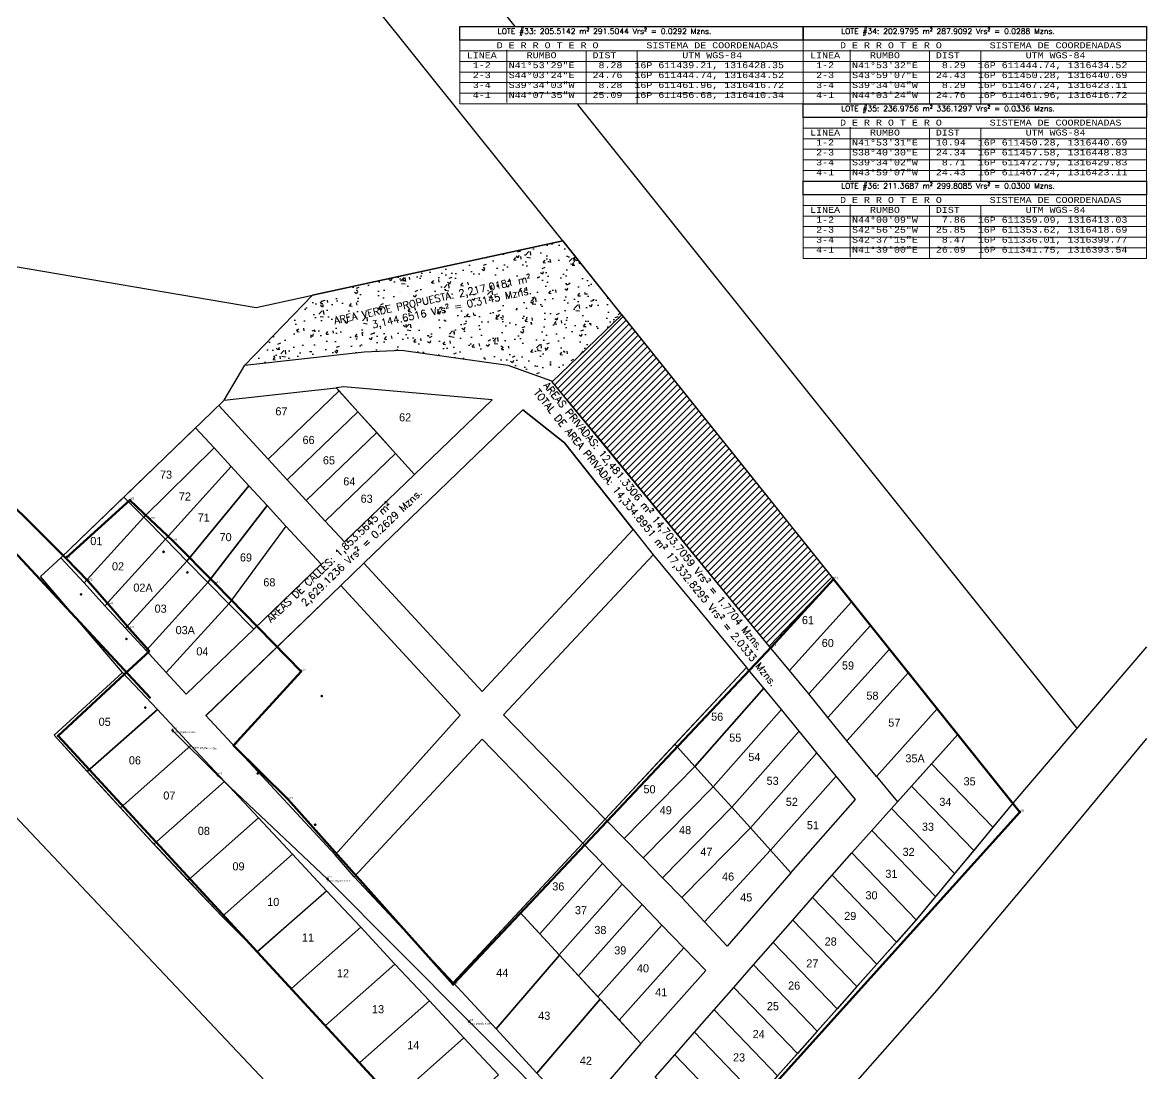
# Model space of a CAD drawing. Header units: metres. Extents: x 610261 to 617471, y 1314831 to 1317846.
# Drawn here: x 611198.3 to 611509.9, y 1316354.8 to 1316646.2 of the extents above; entities that cross this region are included whole.
import ezdxf
from ezdxf.enums import TextEntityAlignment as Align

# ---------------------------------------------------------------- set-up
doc = ezdxf.new("R2010")
doc.units = ezdxf.units.M
doc.header["$PDMODE"] = 34
doc.header["$PDSIZE"] = 0.15
for name, color, linetype in [('2', 1, 'Continuous'), ('AREA PRIVADA-CALLE', 7, 'Continuous'), ('Cotas', 7, 'Continuous'), ('DERROTERO', 7, 'Continuous'), ('RE-LOTIFICACION', 6, 'Continuous'), ('TEXTO-LOTE', 3, 'Continuous')]:
    doc.layers.add(name, color=color, linetype=linetype)
for name, color, linetype, lineweight in [('cerco pegado a calle', 174, 'Continuous', 100), ('Point', 5, 'Continuous', 100), ('Point_Name', 1, 'Continuous', 100)]:
    doc.layers.add(name, color=color, linetype=linetype, lineweight=lineweight)
doc.styles.add('Annotative', font='romans.shx', dxfattribs={"height": 1.5})
doc.styles.add('Courier', font='cour.ttf')

msp = doc.modelspace()

# ---------------------------------------------------------------- hatches: boundary and pattern name
at = {"layer": 'AREA PRIVADA-CALLE'}
h = msp.add_hatch(dxfattribs=at)
h.set_pattern_fill('ANSI31', color=4, scale=0.42)
h.paths.add_polyline_path([(611345.13506, 1316546.60696), (611364.43085, 1316565.19737), (611423.11854, 1316491.87798), (611405.31209, 1316473.32552), (611358.37262, 1316530.71403)])
at = {"layer": 'Cotas'}
h = msp.add_hatch(dxfattribs=at)
h.set_pattern_fill('AR-CONC', color=2, scale=0.0445)
h.paths.add_polyline_path([(611259.95262, 1316551.24003), (611293.04062, 1316554.95003), (611303.37762, 1316555.35003), (611332.80262, 1316551.25103), (611344.90262, 1316546.88603), (611345.13506, 1316546.60696), (611364.43085, 1316565.19737), (611348.05072, 1316585.6613), (611278.68062, 1316570.58103)])

# ---------------------------------------------------------------- linework, layer by layer
at = {"color": 3, "lineweight": 50, "elevation": 5.55727}
for points in [[(611081.97481, 1316633.10446), (611076.72659, 1316629.16764), (611106.46591, 1316595.7878), (611233.79807, 1316458.86572)], [(611081.97481, 1316633.10446), (611109.71474, 1316597.87316), (611210.32629, 1316497.75716)]]:
    msp.add_lwpolyline(points, dxfattribs=at)
for points in [[(611250.80761, 1316538.17021), (611254.25462, 1316541.49403), (611259.95262, 1316551.24003), (611278.68062, 1316570.58103), (611348.05072, 1316585.6613), (611362.35009, 1316567.7969), (611423.03931, 1316491.97697), (611472.78683, 1316429.82667), (611446.14162, 1316397.58103), (611364.13662, 1316305.31803), (611358.79762, 1316311.50803), (611349.02862, 1316320.59103), (611345.14562, 1316322.30303), (611340.18962, 1316321.49603), (611329.88962, 1316316.57103), (611263.38262, 1316388.71203), (611253.63094, 1316398.33509), (611232.85562, 1316420.46403), (611207.06662, 1316448.68003), (611226.08162, 1316466.06603), (611203.34262, 1316492.68003), (611208.95162, 1316497.81003)], [(611235.69496, 1316455.76685), (611226.08162, 1316466.06603), (611207.06662, 1316448.68003), (611216.2679, 1316438.61281)]]:
    msp.add_lwpolyline(points, close=True)
at = {"color": 7}
for points in [[(611259.95262, 1316551.24003), (611293.04062, 1316554.95003), (611303.37762, 1316555.35003), (611332.80262, 1316551.25103), (611344.90262, 1316546.88603), (611345.13506, 1316546.60696), (611364.43085, 1316565.19737), (611348.05072, 1316585.6613), (611278.68062, 1316570.58103)], [(611345.13506, 1316546.60696), (611364.43085, 1316565.19737), (611423.11854, 1316491.87798), (611405.31341, 1316473.3269)], [(611292.94253, 1316496.32237), (611337.02362, 1316538.79203), (611348.56262, 1316529.71303), (611367.58213, 1316505.66148), (611325.74024, 1316460.71518)], [(611215.37705, 1316490.83979), (611208.95162, 1316497.81003), (611226.42963, 1316514.66343), (611231.93844, 1316509.05695)], [(611221.14592, 1316484.50221), (611215.37705, 1316490.83979), (611231.93844, 1316509.05695), (611237.93084, 1316502.95829)], [(611226.89633, 1316478.28339), (611221.14592, 1316484.50221), (611237.93084, 1316502.95829), (611243.85315, 1316496.93096)], [(611373.16462, 1316498.60203), (611398.99731, 1316467.44809), (611359.85933, 1316425.39004), (611331.64462, 1316454.30503)], [(611232.56275, 1316472.10956), (611226.89633, 1316478.28339), (611243.85315, 1316496.93096), (611249.71239, 1316490.96783)], [(611410.89275, 1316466.54757), (611405.31341, 1316473.3269), (611423.11854, 1316491.87798), (611428.11778, 1316485.63237)], [(611238.1613, 1316466.00918), (611232.56275, 1316472.10956), (611249.71239, 1316490.96783), (611255.50855, 1316485.06889)], [(611249.10362, 1316454.08603), (611286.52158, 1316490.13614), (611319.64853, 1316454.17151), (611284.98971, 1316415.44471)], [(611416.22324, 1316460.06852), (611410.89275, 1316466.54757), (611428.11778, 1316485.63237), (611433.36072, 1316479.08228)], [(611421.5258, 1316453.56661), (611416.22324, 1316460.06852), (611433.36072, 1316479.08228), (611438.60366, 1316472.5322)], [(611426.83019, 1316447.06618), (611421.5258, 1316453.56661), (611438.60366, 1316472.5322), (611443.84661, 1316465.98211)], [(611403.81138, 1316461.64239), (611398.99731, 1316467.44809), (611379.13833, 1316446.10743), (611384.64434, 1316440.00733)], [(611435.0426, 1316437.18292), (611426.83019, 1316447.06618), (611443.84661, 1316465.98211), (611451.87662, 1316455.95009)], [(611408.68741, 1316455.76073), (611403.81138, 1316461.64239), (611384.64434, 1316440.00733), (611389.74331, 1316434.3582)], [(611244.9799, 1316445.8195), (611235.69496, 1316455.76685), (611216.2679, 1316438.61281), (611225.49034, 1316428.52245)], [(611413.57584, 1316449.79857), (611408.68741, 1316455.76073), (611389.74331, 1316434.3582), (611394.88247, 1316428.66453)], [(611418.50231, 1316443.79001), (611413.57584, 1316449.79857), (611394.88247, 1316428.66453), (611400.06854, 1316422.91889)], [(611450.2759, 1316440.68699), (611457.57785, 1316448.82747), (611472.78683, 1316429.82667), (611467.23866, 1316423.11236)], [(611244.9799, 1316445.8195), (611254.34553, 1316435.78572), (611234.7673, 1316418.42779), (611225.49034, 1316428.52245)], [(611290.21062, 1316409.41203), (611317.70262, 1316380.08803), (611353.62219, 1316418.68755), (611325.75633, 1316447.5405)], [(611365.07186, 1316420.04814), (611359.85933, 1316425.39004), (611379.13833, 1316446.10743), (611384.64434, 1316440.00733)], [(611423.81705, 1316437.32391), (611418.50231, 1316443.79001), (611400.06854, 1316422.91889), (611405.65663, 1316416.72786)], [(611370.37261, 1316414.61583), (611365.07186, 1316420.04814), (611384.64434, 1316440.00733), (611389.74331, 1316434.3582)], [(611444.74045, 1316434.51586), (611450.2759, 1316440.68699), (611467.23866, 1316423.11236), (611461.95803, 1316416.72182)], [(611254.34553, 1316435.78572), (611263.70835, 1316425.71564), (611244.18543, 1316408.39602), (611234.7673, 1316418.42779)], [(611429.18262, 1316430.79603), (611423.81705, 1316437.32391), (611405.65663, 1316416.72786), (611411.29832, 1316410.47744)], [(611375.71527, 1316409.14056), (611370.37261, 1316414.61583), (611389.74331, 1316434.3582), (611394.88247, 1316428.66453)], [(611439.21167, 1316428.35218), (611444.74045, 1316434.51586), (611461.95803, 1316416.72182), (611456.68377, 1316410.33899)], [(611381.09946, 1316403.62199), (611375.71527, 1316409.14056), (611394.88247, 1316428.66453), (611400.06854, 1316422.91889)], [(611433.68956, 1316422.19594), (611439.21167, 1316428.35218), (611456.68377, 1316410.33899), (611451.40951, 1316403.95615)], [(611263.70835, 1316425.71564), (611273.11231, 1316415.61587), (611253.63094, 1316398.33509), (611244.18543, 1316408.39602)], [(611387.35641, 1316396.94568), (611381.09946, 1316403.62199), (611400.06854, 1316422.91889), (611405.65663, 1316416.72786)], [(611428.17409, 1316416.03376), (611433.68956, 1316422.19594), (611451.40951, 1316403.95615), (611446.04902, 1316397.47685)], [(611359.08531, 1316413.03092), (611353.62219, 1316418.68755), (611336.01425, 1316399.76589), (611341.74678, 1316393.53644)], [(611282.58794, 1316405.52844), (611273.11231, 1316415.61587), (611253.63094, 1316398.33509), (611263.38262, 1316388.71203)], [(611393.61062, 1316390.14403), (611387.35641, 1316396.94568), (611405.65663, 1316416.72786), (611411.29832, 1316410.47744)], [(611422.73376, 1316409.81843), (611428.17409, 1316416.03376), (611446.04902, 1316397.47685), (611440.56162, 1316391.30303)], [(611364.56646, 1316407.35562), (611359.08531, 1316413.03092), (611341.74678, 1316393.53644), (611347.08947, 1316387.7306)], [(611417.29343, 1316403.60309), (611422.73376, 1316409.81843), (611440.56162, 1316391.30303), (611435.07422, 1316385.12921)], [(611292.05893, 1316395.38178), (611282.58794, 1316405.52844), (611263.47741, 1316388.60921), (611272.88546, 1316378.40417)], [(611370.04761, 1316401.68031), (611364.56646, 1316407.35562), (611347.08947, 1316387.7306), (611352.43217, 1316381.92477)], [(611370.04761, 1316401.68031), (611375.52876, 1316396.005), (611357.77486, 1316376.11893), (611352.43217, 1316381.92477)], [(611411.8531, 1316397.38775), (611417.29343, 1316403.60309), (611435.07422, 1316385.12921), (611429.58682, 1316378.95539)], [(611329.56166, 1316367.2193), (611317.70262, 1316380.08803), (611336.01425, 1316399.76589), (611347.11656, 1316387.70117)], [(611301.55721, 1316385.20587), (611292.05893, 1316395.38178), (611272.88546, 1316378.40417), (611282.32741, 1316368.16236)], [(611375.52876, 1316396.005), (611381.62819, 1316389.68952), (611363.72022, 1316369.65819), (611357.77486, 1316376.11893)], [(611406.40619, 1316391.16489), (611411.8531, 1316397.38775), (611429.58682, 1316378.95539), (611424.09942, 1316372.78157)], [(611387.72762, 1316383.37403), (611381.62819, 1316389.68952), (611363.72022, 1316369.65819), (611369.66557, 1316363.19746)], [(611400.95927, 1316384.94202), (611406.40619, 1316391.16489), (611424.09942, 1316372.78157), (611418.60537, 1316366.60028)], [(611340.84564, 1316354.97617), (611329.56166, 1316367.2193), (611347.11656, 1316387.70117), (611358.39106, 1316375.44931)], [(611311.08961, 1316374.99342), (611301.55721, 1316385.20587), (611282.32741, 1316368.16236), (611291.79647, 1316357.89115)], [(611395.5117, 1316378.71973), (611400.95927, 1316384.94202), (611418.60537, 1316366.60028), (611413.11133, 1316360.41899)], [(611390.04797, 1316372.49832), (611395.5117, 1316378.71973), (611413.11133, 1316360.41899), (611407.61064, 1316354.23022)], [(611320.6493, 1316364.75172), (611311.08961, 1316374.99342), (611291.79647, 1316357.89115), (611301.29942, 1316347.58318)], [(611352.12962, 1316342.73303), (611340.84564, 1316354.97617), (611358.39106, 1316375.44931), (611369.66557, 1316363.19746)], [(611384.58423, 1316366.27691), (611390.04797, 1316372.49832), (611407.61064, 1316354.23022), (611402.10996, 1316348.04145)], [(611330.24311, 1316354.47347), (611320.6493, 1316364.75172), (611301.29942, 1316347.58318), (611310.83627, 1316337.23844)], [(611379.1205, 1316360.05549), (611384.58423, 1316366.27691), (611402.10996, 1316348.04145), (611396.60927, 1316341.85269)], [(611373.65016, 1316353.82657), (611379.1205, 1316360.05549), (611396.60927, 1316341.85269), (611391.10194, 1316335.65644)]]:
    msp.add_lwpolyline(points, close=True, dxfattribs=at)
at = {"color": 3, "lineweight": 50}
for points in [[(611226.55716, 1316465.51983), (611208.19177, 1316448.44466), (611329.49814, 1316316.79969), (611344.02411, 1316322.35223), (611345.00939, 1316321.8879), (611350.13405, 1316319.13006), (611358.59523, 1316310.55782), (611360.96471, 1316307.7947), (611364.18127, 1316304.60042), (611474.79366, 1316427.34198), (611423.11854, 1316491.87798), (611406.02932, 1316473.20231), (611317.69322, 1316379.56513), (611271.99659, 1316430.79152), (611256.78415, 1316445.77843), (611275.5606, 1316466.31959), (611251.82541, 1316490.60086), (611240.039, 1316502.40289), (611233.73331, 1316508.41398), (611228.11202, 1316513.83001), (611210.32629, 1316497.75716), (611216.53712, 1316491.31061), (611222.25632, 1316484.79126), (611228.01087, 1316478.10576)], [(611228.01087, 1316478.10576), (611233.48232, 1316471.95848)], [(611226.55716, 1316465.51983), (611233.48232, 1316471.95848)]]:
    msp.add_lwpolyline(points, dxfattribs=at)
at = {"color": 6}
msp.add_lwpolyline([(611435.0426, 1316437.18292), (611440.85662, 1316430.18603), (611457.57785, 1316448.82747), (611451.87662, 1316455.95009)], close=True, dxfattribs=at)
at = {"color": 3, "elevation": 116.59246}
msp.add_lwpolyline([(611239.91574, 1316449.98025), (611252.49495, 1316437.50196), (611282.89061, 1316408.7654), (611322.10515, 1316369.24528), (611352.09871, 1316339.23879)], dxfattribs=at)
at = {"layer": '2', "color": 1, "linetype": 'Continuous'}
for p, q in [((611097.71983, 1316595.26067), (611263.04242, 1316567.18146)), ((611263.04242, 1316567.18146), (611278.68062, 1316570.58103)), ((611064.91383, 1316565.31067), (611275.97493, 1316341.77329)), ((611509.86073, 1316473.17881), (611472.78683, 1316429.82667))]:
    msp.add_line(p, q, dxfattribs=at)
for points in [[(611334.90669, 1316645.14413), (611253.46197, 1316746.8942)], [(611345.38456, 1316588.99218), (611233.70415, 1316728.51614)], [(611490.59083, 1316450.64567), (611352.26852, 1316623.45375)], [(611348.05072, 1316585.6613), (611345.38456, 1316588.99218)], [(611509.86073, 1316447.68392), (611480.13205, 1316411.7337), (611451.09195, 1316377.26242), (611426.97183, 1316349.82167), (611396.19483, 1316315.80167), (611395.98147, 1316315.55949)]]:
    msp.add_lwpolyline(points, dxfattribs=at)
at = {"layer": 'AREA PRIVADA-CALLE'}
for points in [[(611345.13506, 1316546.60696), (611364.43085, 1316565.19737), (611423.11854, 1316491.87798), (611405.31209, 1316473.32552), (611358.37262, 1316530.71403)], [(611325.74024, 1316460.71518), (611367.58213, 1316505.66148), (611348.56262, 1316529.71303), (611337.02362, 1316538.79203), (611292.94253, 1316496.32237)], [(611331.64462, 1316454.30503), (611373.16462, 1316498.60203), (611398.99731, 1316467.44809), (611359.85933, 1316425.39004)], [(611325.75633, 1316447.5405), (611290.21062, 1316409.41203), (611317.70262, 1316380.08803), (611353.62219, 1316418.68755)]]:
    msp.add_lwpolyline(points, close=True, dxfattribs=at)
at = {"layer": 'AREA PRIVADA-CALLE', "color": 7}
msp.add_lwpolyline([(611286.52158, 1316490.13614), (611292.94253, 1316496.32237), (611325.74024, 1316460.71518), (611367.58213, 1316505.66148), (611373.16462, 1316498.60203), (611331.64462, 1316454.30503), (611359.85933, 1316425.39004), (611353.62219, 1316418.68755), (611325.75633, 1316447.5405), (611290.21062, 1316409.41203), (611284.98971, 1316415.44471), (611319.64853, 1316454.17151)], close=True, dxfattribs=at)
at = {"layer": 'AREA PRIVADA-CALLE'}
msp.add_lwpolyline([(611249.17629, 1316454.00777), (611286.52158, 1316490.13614), (611319.64853, 1316454.17151), (611284.98971, 1316415.44471), (611249.10362, 1316454.08603)], dxfattribs=at)
at = {"layer": 'cerco pegado a calle'}
for p in [(611239.91574, 1316449.98025, 116.59246), (611252.49495, 1316437.50196, 116.45684), (611282.89061, 1316408.7654, 118.1624), (611322.10515, 1316369.24528, 119.6077)]:
    msp.add_point(p, dxfattribs=at)
at = {"layer": 'DERROTERO', "lineweight": 9}
for p, q in [((611319.52713, 1316638.34628), (611414.69393, 1316638.34628)), ((611332.5506, 1316638.64414), (611332.5506, 1316624.00563)), ((611354.54432, 1316638.34628), (611354.54432, 1316623.70777)), ((611368.72823, 1316638.34628), (611368.72823, 1316623.70777)), ((611414.69393, 1316638.34628), (611509.86073, 1316638.34628)), ((611427.7174, 1316638.64414), (611427.7174, 1316624.00563)), ((611449.71112, 1316638.34628), (611449.71112, 1316623.70777)), ((611463.89503, 1316638.34628), (611463.89503, 1316623.70777)), ((611319.52713, 1316635.41858), (611414.69393, 1316635.41858)), ((611414.69393, 1316635.41858), (611509.86073, 1316635.41858)), ((611319.52713, 1316632.49088), (611414.69393, 1316632.49088)), ((611414.69393, 1316632.49088), (611509.86073, 1316632.49088)), ((611319.52713, 1316629.56317), (611414.69393, 1316629.56317)), ((611414.69393, 1316629.56317), (611509.86073, 1316629.56317)), ((611319.52713, 1316626.63547), (611414.69393, 1316626.63547)), ((611414.69393, 1316626.63547), (611509.86073, 1316626.63547)), ((611414.69393, 1316616.90992), (611509.86073, 1316616.90992)), ((611427.7174, 1316617.20778), (611427.7174, 1316602.56926)), ((611449.71112, 1316616.90992), (611449.71112, 1316602.2714)), ((611463.89503, 1316616.90992), (611463.89503, 1316602.2714)), ((611414.69393, 1316613.98222), (611509.86073, 1316613.98222)), ((611414.69393, 1316611.05451), (611509.86073, 1316611.05451)), ((611414.69393, 1316608.12681), (611509.86073, 1316608.12681)), ((611414.69393, 1316605.19911), (611509.86073, 1316605.19911)), ((611414.69393, 1316595.47356), (611509.86073, 1316595.47356)), ((611427.7174, 1316595.77142), (611427.7174, 1316581.1329)), ((611449.71112, 1316595.47356), (611449.71112, 1316580.83504)), ((611463.89503, 1316595.47356), (611463.89503, 1316580.83504)), ((611414.69393, 1316592.54585), (611509.86073, 1316592.54585)), ((611414.69393, 1316589.61815), (611509.86073, 1316589.61815)), ((611414.69393, 1316586.69045), (611509.86073, 1316586.69045)), ((611414.69393, 1316583.76274), (611509.86073, 1316583.76274))]:
    msp.add_line(p, q, dxfattribs=at)
at = {"layer": 'DERROTERO', "color": 7}
for points in [[(611414.69393, 1316641.27399), (611319.52713, 1316641.27399), (611319.52713, 1316645.14413), (611414.69393, 1316645.14413)], [(611509.86073, 1316641.27399), (611414.69393, 1316641.27399), (611414.69393, 1316645.14413), (611509.86073, 1316645.14413)], [(611509.86073, 1316619.83762), (611414.69393, 1316619.83762), (611414.69393, 1316623.70777), (611509.86073, 1316623.70777)], [(611509.86073, 1316598.40126), (611414.69393, 1316598.40126), (611414.69393, 1316602.2714), (611509.86073, 1316602.2714)]]:
    msp.add_lwpolyline(points, close=True, dxfattribs=at)
at = {"layer": 'DERROTERO', "lineweight": 9}
for points in [[(611319.52713, 1316641.27399), (611414.69393, 1316641.27399), (611414.69393, 1316623.70777), (611319.52713, 1316623.70777)], [(611414.69393, 1316641.27399), (611509.86073, 1316641.27399), (611509.86073, 1316623.70777), (611414.69393, 1316623.70777)], [(611414.69393, 1316619.83762), (611509.86073, 1316619.83762), (611509.86073, 1316602.2714), (611414.69393, 1316602.2714)], [(611414.69393, 1316598.40126), (611509.86073, 1316598.40126), (611509.86073, 1316580.83504), (611414.69393, 1316580.83504)]]:
    msp.add_lwpolyline(points, close=True, dxfattribs=at)
at = {"layer": 'Point', "color": 3, "lineweight": 50}
for p in [(611228.11202, 1316513.83001, 3.76999), (611423.11854, 1316491.87798, 3.22822), (611216.53712, 1316491.31061, 3.45007), (611251.82541, 1316490.60086, -1.63812), (611228.01087, 1316478.10576, 1.32644), (611406.02932, 1316473.20231, 1.2062), (611208.19177, 1316448.44466, 2.32495), (611474.79366, 1316427.34198, 3.39238), (611317.69322, 1316379.56513, 2.30659)]:
    msp.add_point(p, dxfattribs=at)
at = {"layer": 'Point'}
for p in [(611237.42691, 1316499.466, 119.26882), (611244.01914, 1316493.77062, 116.86706), (611214.56931, 1316487.67675, 119.71371), (611227.1194, 1316475.31005, 119.00867), (611281.26358, 1316459.46842, 118.06927), (611232.35795, 1316456.27212, 116.35313), (611263.51459, 1316438.03322, 117.87159), (611279.44205, 1316423.80853, 119.59819)]:
    msp.add_point(p, dxfattribs=at)
at = {"layer": 'RE-LOTIFICACION'}
for points in [[(611266.41021, 1316525.12748), (611252.70837, 1316540.00304), (611254.25462, 1316541.49403), (611285.27486, 1316544.97218), (611286.08888, 1316544.07033)], [(611306.97419, 1316520.93153), (611328.47009, 1316541.63969), (611287.34262, 1316545.20403), (611285.27486, 1316544.97218)], [(611266.41021, 1316525.12748), (611271.66758, 1316519.41977), (611291.28835, 1316538.30985), (611286.08888, 1316544.07033)], [(611276.93978, 1316513.69594), (611271.66831, 1316519.42047), (611291.28835, 1316538.30985), (611296.50122, 1316532.53452)], [(611246.28998, 1316533.81403), (611251.40506, 1316528.26079), (611231.93844, 1316509.05695), (611226.42963, 1316514.66343)], [(611282.22728, 1316507.95551), (611276.93978, 1316513.69594), (611296.50122, 1316532.53452), (611301.7305, 1316526.741)], [(611251.40506, 1316528.26079), (611256.14751, 1316523.11209), (611237.93084, 1316502.95829), (611231.93844, 1316509.05695)], [(611287.52935, 1316502.19926), (611282.22728, 1316507.95551), (611301.7305, 1316526.741), (611306.97419, 1316520.93153)], [(611256.14751, 1316523.11209), (611261.05257, 1316517.78686), (611243.85315, 1316496.93096), (611237.93084, 1316502.95829)], [(611261.05257, 1316517.78686), (611266.12022, 1316512.28511), (611249.71265, 1316490.96811), (611243.85315, 1316496.93096)], [(611266.12022, 1316512.28511), (611271.35352, 1316506.60352), (611255.50855, 1316485.06889), (611249.71265, 1316490.96811)], [(611281.10811, 1316496.01333), (611271.35352, 1316506.60352), (611255.50852, 1316485.06886), (611262.4326, 1316478.0222)], [(611238.1613, 1316466.00918), (611243.69899, 1316459.97511), (611262.43253, 1316478.02214), (611255.50855, 1316485.06889)]]:
    msp.add_lwpolyline(points, close=True, dxfattribs=at)

# ---------------------------------------------------------------- texts
at = {"insert": (611284.49059, 1316564.50603), "char_height": 2, "attachment_point": 1, "rotation": 12.273741, "style": 'Annotative'}
msp.add_mtext_dynamic_manual_height_columns('\\pi-10,l10;{\\C1;AREA VERDE PROPUESTA: 2,217.0181 m² 3,144.6516 Vrs² = 0.3145 Mzns.}', width=63.9877549, gutter_width=7.5, heights=[7.78846], dxfattribs=at)
at = {"layer": 'AREA PRIVADA-CALLE', "char_height": 2, "attachment_point": 1, "style": 'Annotative'}
for s, width, heights, insert, rotation in [('\\pi-10,l10;{\\C1;AREAS PRIVADAS: 12,481.3306 m² 14,703.7059 Vrs² = 1.7704 Mzns.}', 243.2999224, [14.92892], (611344.12269, 1316546.81126), 309.0222175), ('\\pi-10,l10;{\\C1;TOTAL DE AREA PRIVADA: 14,334.8951 m² 17,332.8295 Vrs² = 2.0333 Mzns.}', 243.2999224, [14.92892], (611341.46268, 1316544.81347), 309.0222175), ('\\pi-10,l10;{\\C1;AREAS DE CALLES: 1,853.5645 m² 2,629.1236 Vrs² = 0.2629 Mzns.}', 63.9877549, [7.78846], (611265.82809, 1316481.15162), 44.0010637)]:
    msp.add_mtext_dynamic_manual_height_columns(s, width=width, gutter_width=7.5, heights=heights, dxfattribs=dict(at, insert=insert, rotation=rotation))
at = {"layer": 'cerco pegado a calle'}
for s, p in [('cerco pegado a calle', (611239.91574, 1316449.23025)), ('p25', (611239.91574, 1316450.23025)), ('p26', (611252.49495, 1316437.75196)), ('cerco pegado a calle', (611282.89061, 1316408.0154)), ('p27', (611282.89061, 1316409.0154)), ('cerco pegado a calle', (611322.10515, 1316368.49528)), ('p28', (611322.10515, 1316369.49528))]:
    msp.add_text(s, height=0.5, dxfattribs=at).set_placement(p)
at = {"layer": 'cerco pegado a calle', "color": 3, "lineweight": 50}
msp.add_text('cerco pegado a calle', height=0.5, rotation=357.1956798, dxfattribs=at).set_placement((611245.71502, 1316445.03784, -116.35313))
at = {"layer": 'DERROTERO', "char_height": 1.5390041, "attachment_point": 1, "style": 'Annotative'}
for s, insert in [('\\pi-7.69502,l7.69502;{\\C1;LOTE #33: 205.5142 m² 291.5044 Vrs² = 0.0292 Mzns.}', (611330.03566, 1316644.56791)), ('\\pi-7.69502,l7.69502;{\\C1;LOTE #34: 202.9795 m² 287.9092 Vrs² = 0.0288 Mzns.}', (611425.20246, 1316644.56791)), ('\\pi-7.69502,l7.69502;{\\C1;LOTE #35: 236.9756 m² 336.1297 Vrs² = 0.0336 Mzns.}', (611425.20246, 1316623.13154)), ('\\pi-7.69502,l7.69502;{\\C1;LOTE #36: 211.3687 m² 299.8085 Vrs² = 0.0300 Mzns.}', (611425.20246, 1316601.69518))]:
    msp.add_mtext_dynamic_manual_height_columns(s, width=243.2999224, gutter_width=7.5, heights=[14.92892], dxfattribs=dict(at, insert=insert))
at = {"layer": 'DERROTERO', "char_height": 1.6556413, "width": 99.2823057, "attachment_point": 1, "style": 'Courier'}
for s, insert in [('      D E R R O T E R O        SISTEMA DE COORDENADAS\\P LINEA     RUMBO      DIST           UTM WGS-84\\P  1-2   N41°53\'29"E    8.28  16P 611439.21, 1316428.35\\P  2-3   S44°03\'24"E   24.76  16P 611444.74, 1316434.52\\P  3-4   S39°34\'03"W    8.28  16P 611461.96, 1316416.72\\P  4-1   N44°07\'35"W   25.09  16P 611456.68, 1316410.34', (611319.79927, 1316640.73468)), ('      D E R R O T E R O        SISTEMA DE COORDENADAS\\P LINEA     RUMBO      DIST           UTM WGS-84\\P  1-2   N41°53\'32"E    8.29  16P 611444.74, 1316434.52\\P  2-3   S43°59\'07"E   24.43  16P 611450.28, 1316440.69\\P  3-4   S39°34\'04"W    8.29  16P 611467.24, 1316423.11\\P  4-1   N44°03\'24"W   24.76  16P 611461.96, 1316416.72', (611414.96607, 1316640.73468)), ('      D E R R O T E R O        SISTEMA DE COORDENADAS\\P LINEA     RUMBO      DIST           UTM WGS-84\\P  1-2   N41°53\'31"E   10.94  16P 611450.28, 1316440.69\\P  2-3   S38°40\'30"E   24.34  16P 611457.58, 1316448.83\\P  3-4   S39°34\'02"W    8.71  16P 611472.79, 1316429.83\\P  4-1   N43°59\'07"W   24.43  16P 611467.24, 1316423.11', (611414.96607, 1316619.29831)), ('      D E R R O T E R O        SISTEMA DE COORDENADAS\\P LINEA     RUMBO      DIST           UTM WGS-84\\P  1-2   N44°00\'09"W    7.86  16P 611359.09, 1316413.03\\P  2-3   S42°56\'25"W   25.85  16P 611353.62, 1316418.69\\P  3-4   S42°37\'15"E    8.47  16P 611336.01, 1316399.77\\P  4-1   N41°39\'00"E   26.09  16P 611341.75, 1316393.54', (611414.96607, 1316597.86195))]:
    msp.add_mtext(s, dxfattribs=dict(at, insert=insert))
at = {"layer": 'Point_Name', "color": 3, "lineweight": 50}
for s, p in [('p20', (611228.12425, 1316514.07971, -116.35313)), ('p19', (611233.74555, 1316508.66368, -116.35313)), ('p18', (611240.05123, 1316502.65259, -116.35313)), ('p21', (611210.33853, 1316498.00686, -116.35313)), ('p22', (611216.54936, 1316491.56031, -116.35313)), ('p11', (611423.13078, 1316492.12768, -116.35313)), ('p17', (611251.83764, 1316490.85056, -116.35313)), ('p23', (611222.26855, 1316485.04096, -116.35313)), ('p24', (611228.0231, 1316478.35546, -116.35313)), ('p12', (611406.04155, 1316473.45201, -116.35313)), ('p16', (611275.57284, 1316466.56929, -116.35313)), ('p1', (611226.56939, 1316465.76953, -116.35313)), ('p2', (611208.204, 1316448.69436, -116.35313)), ('p15', (611256.79638, 1316446.02813, -116.35313)), ('p14', (611272.00883, 1316431.04122, -116.35313)), ('p10', (611474.80589, 1316427.59168, -116.35313)), ('p13', (611317.70546, 1316379.81483, -116.35313))]:
    msp.add_text(s, height=0.5, rotation=357.1956798, dxfattribs=at).set_placement(p)
at = {"layer": 'TEXTO-LOTE'}
for s, p in [('67', (611268.41474, 1316538.43746)), ('62', (611302.7014, 1316536.76712)), ('66', (611275.94107, 1316530.50342)), ('65', (611281.58587, 1316524.86606)), ('73', (611236.42777, 1316520.89904)), ('64', (611287.23059, 1316519.0199)), ('72', (611241.65441, 1316514.84409)), ('63', (611292.03916, 1316514.21771)), ('71', (611246.88105, 1316508.99794)), ('70', (611252.94394, 1316503.56937)), ('01', (611217.11234, 1316502.47476)), ('69', (611258.58866, 1316497.93201)), ('02', (611223.12676, 1316495.4706)), ('68', (611265.0697, 1316491.04189)), ('02A', (611229.04629, 1316489.56189)), ('03', (611234.9365, 1316483.74137)), ('61', (611414.34699, 1316480.56771)), ('03A', (611240.75623, 1316477.78342)), ('60', (611419.83969, 1316474.22182)), ('04', (611246.51189, 1316471.89107)), ('59', (611425.44823, 1316467.98313)), ('58', (611432.22759, 1316459.62133)), ('56', (611389.18758, 1316453.78526)), ('05', (611219.42632, 1316452.37547)), ('57', (611438.29087, 1316452.13334)), ('55', (611394.20956, 1316447.98321)), ('06', (611227.80976, 1316441.69609)), ('54', (611399.49449, 1316442.63125)), ('35A', (611443.0273, 1316442.24201)), ('53', (611404.55833, 1316436.02695)), ('35', (611459.16061, 1316435.8767)), ('07', (611237.35007, 1316431.92918)), ('50', (611370.44501, 1316433.67032)), ('52', (611409.88141, 1316430.19351)), ('34', (611452.43453, 1316430.17108)), ('49', (611374.93354, 1316427.86325)), ('48', (611380.29766, 1316422.37174)), ('51', (611415.71682, 1316423.69952)), ('33', (611447.61144, 1316423.28627)), ('08', (611246.91889, 1316422.1331)), ('47', (611386.18897, 1316416.34051)), ('32', (611442.24738, 1316416.31202)), ('09', (611256.51646, 1316412.30759)), ('31', (611437.47562, 1316410.23664)), ('36', (611345.15976, 1316406.7403)), ('46', (611392.21832, 1316409.47647)), ('45', (611397.25899, 1316403.70837)), ('30', (611431.97288, 1316404.27661)), ('10', (611266.14305, 1316402.45237)), ('37', (611351.44787, 1316400.14908)), ('29', (611426.07171, 1316398.54681)), ('38', (611356.81867, 1316394.65072)), ('11', (611275.79892, 1316392.56717)), ('28', (611420.65243, 1316391.4693)), ('39', (611362.33286, 1316389.00557)), ('27', (611415.55924, 1316385.38538)), ('12', (611285.48434, 1316382.65172)), ('44', (611329.62651, 1316382.8035)), ('40', (611368.61523, 1316384.04403)), ('26', (611410.52293, 1316379.24287)), ('41', (611373.6706, 1316377.39856)), ('13', (611295.19959, 1316372.70574)), ('25', (611404.63574, 1316373.53604)), ('43', (611341.25855, 1316370.89519)), ('24', (611400.701, 1316365.78952)), ('14', (611304.94494, 1316362.72894)), ('42', (611352.78849, 1316358.41352)), ('23', (611395.25513, 1316359.33938))]:
    msp.add_text(s, height=2.25, rotation=359.3292905, dxfattribs=at).set_placement(p, align=Align.MIDDLE_LEFT)

doc.saveas('drawing.dxf')
